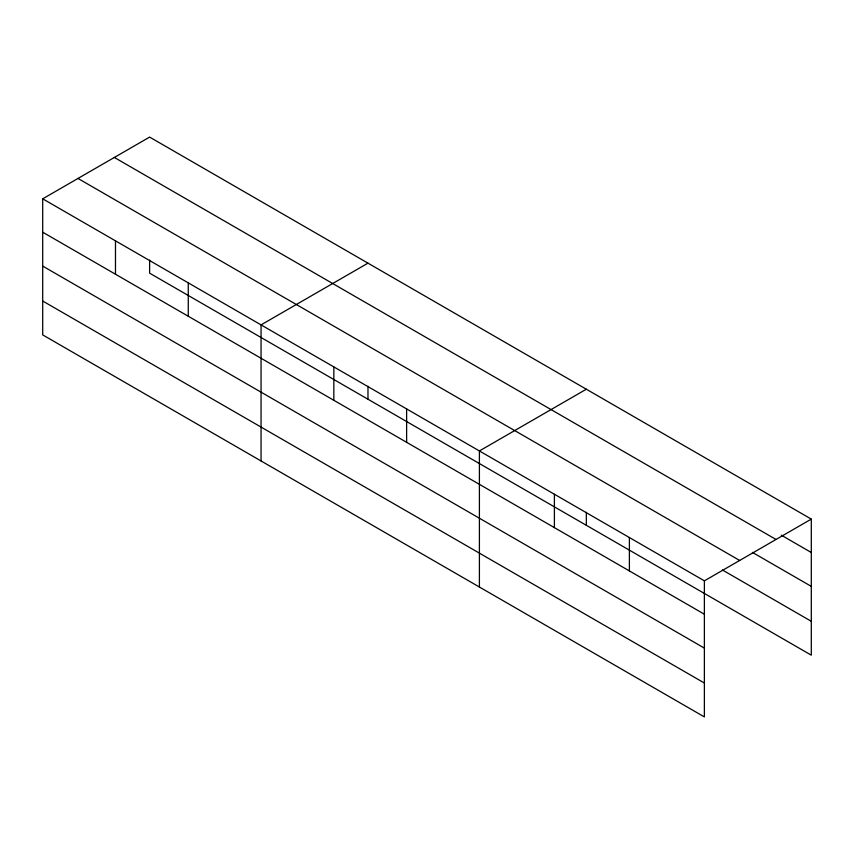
<?xml version="1.0" encoding="UTF-8"?>
<svg xmlns="http://www.w3.org/2000/svg" width="854" height="854" viewBox="0 0 854 854"><rect width="100%" height="100%" fill="white"/><g stroke="black" fill="none" stroke-linecap="round" stroke-linejoin="round"><path stroke-width="1.28" d="M42.7 198.822L704.379 580.837L704.379 716.912L42.7 334.896L42.7 198.822L149.621 137.088L811.3 519.104L811.3 655.178L149.621 273.163L149.621 260.139M367.978 263.149L261.057 324.883L261.057 460.968M586.335 389.21L479.404 450.944L479.404 587.029M704.379 580.837L811.3 519.104M781.303 535.17L811.3 552.495M114.34 157.456L776.019 539.472M752.459 552.41L811.3 586.378M77.981 178.443L739.66 560.459M722.463 570.002L811.3 621.296M42.7 232.203L704.379 614.218M42.7 266.096L704.379 648.111M42.7 301.014L704.379 683.029M629.387 537.54L629.387 570.931M586.335 512.261L586.335 525.295M554.395 494.242L554.395 527.633M406.621 408.927L406.621 442.319M367.978 386.2L367.978 399.234M333.839 366.9L333.839 400.291M188.264 282.855L188.264 316.247M115.482 240.839L115.482 274.23"/></g></svg>
